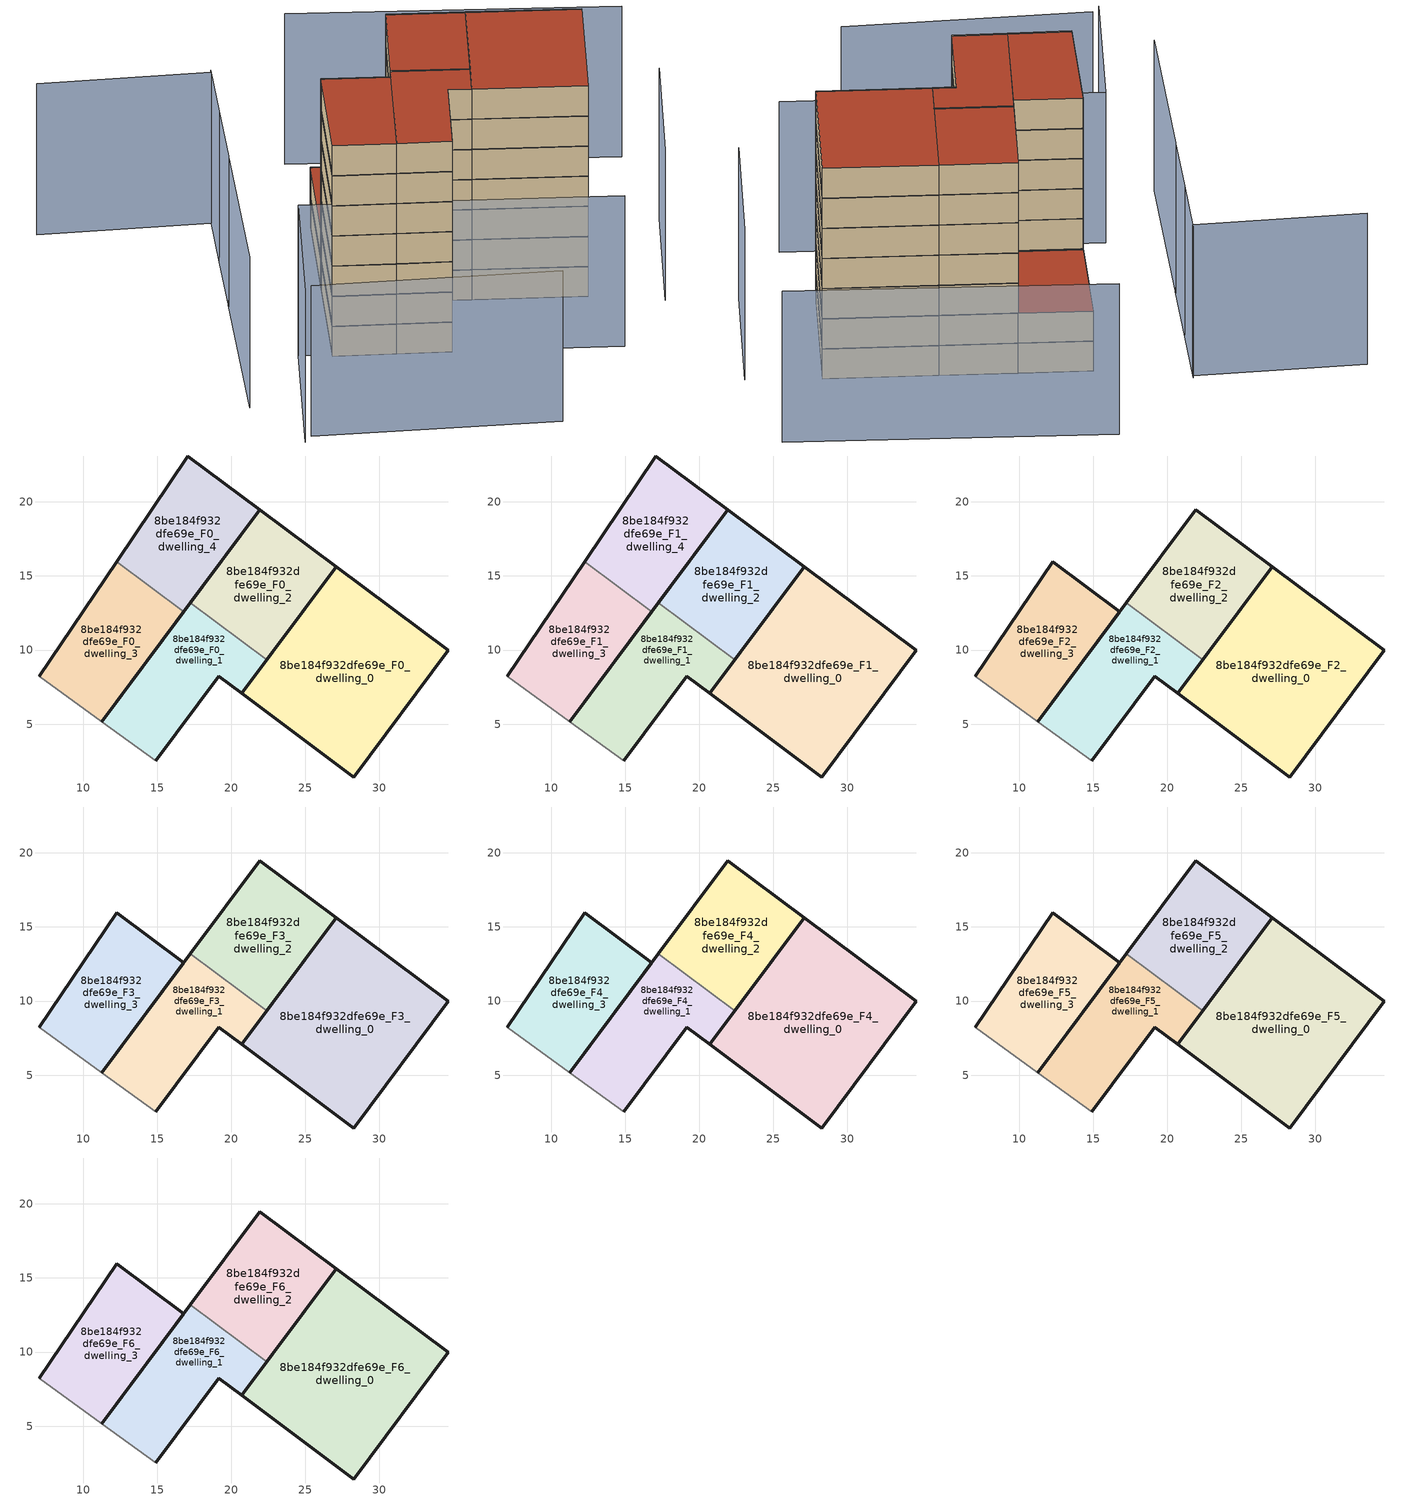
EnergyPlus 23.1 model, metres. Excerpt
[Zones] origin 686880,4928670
8be184f932dfe69e_F0_dwelling_0
 floor ground (EU_floor_Construction): 28.26,1.43 34.64,9.99 27.08,15.63 20.7,7.07 z0
 wall outside (EU_wall_Construction): 27.08,15.63 34.64,9.99 28.26,1.43 20.7,7.07 27.08,15.63 z0:3
8be184f932dfe69e_F0_dwelling_1
 floor ground (EU_floor_Construction): 20.7,7.07 22.4,9.35 17.24,13.2 11.27,5.17 14.91,2.54 19.15,8.23 z0
 wall outside (EU_wall_Construction): 11.27,5.17 17.24,13.2 / 22.4,9.35 20.7,7.07 19.15,8.23 14.91,2.54 z0:3
 wall adiabatic (EU_wall_Construction): 14.91,2.54 11.27,5.17 z0:3
 wall to 8be184f932dfe69e_F0_dwelling_2 (EU_wall_Construction): 17.24,13.2 22.4,9.35 z0:3
8be184f932dfe69e_F0_dwelling_2
 floor ground (EU_floor_Construction): 22.4,9.35 27.08,15.63 21.92,19.47 17.24,13.2 z0
 wall outside (EU_wall_Construction): 17.24,13.2 21.92,19.47 27.08,15.63 22.4,9.35 z0:3
8be184f932dfe69e_F0_dwelling_3
 floor ground (EU_floor_Construction): 11.27,5.17 16.79,12.58 12.26,15.96 7.06,8.22 z0
 wall outside (EU_wall_Construction): 16.79,12.58 11.27,5.17 / 7.06,8.22 12.26,15.96 z0:3
 wall to 8be184f932dfe69e_F0_dwelling_4 (EU_wall_Construction): 12.26,15.96 16.79,12.58 z0:3
 wall adiabatic (EU_wall_Construction): 11.27,5.17 7.06,8.22 z0:3
8be184f932dfe69e_F0_dwelling_4
 floor ground (EU_floor_Construction): 16.79,12.58 21.92,19.47 17.06,23.1 12.26,15.96 z0
 wall outside (EU_wall_Construction): 12.26,15.96 17.06,23.1 21.92,19.47 16.79,12.58 z0:3
8be184f932dfe69e_F1_dwelling_0
 floor to 8be184f932dfe69e_F0_dwelling_0 (EU_floor_Construction): 28.26,1.43 34.64,9.99 27.08,15.63 20.7,7.07 z3
 wall outside (EU_wall_Construction): 27.08,15.63 34.64,9.99 28.26,1.43 20.7,7.07 27.08,15.63 z3:6
8be184f932dfe69e_F1_dwelling_1
 floor to 8be184f932dfe69e_F0_dwelling_1 (EU_floor_Construction): 20.7,7.07 22.4,9.35 17.24,13.2 11.27,5.17 14.91,2.54 19.15,8.23 z3
 wall outside (EU_wall_Construction): 11.27,5.17 17.24,13.2 / 22.4,9.35 20.7,7.07 19.15,8.23 14.91,2.54 z3:6
 wall adiabatic (EU_wall_Construction): 14.91,2.54 11.27,5.17 z3:6
 wall to 8be184f932dfe69e_F1_dwelling_2 (EU_wall_Construction): 17.24,13.2 22.4,9.35 z3:6
8be184f932dfe69e_F1_dwelling_2
 floor to 8be184f932dfe69e_F0_dwelling_2 (EU_floor_Construction): 22.4,9.35 27.08,15.63 21.92,19.47 17.24,13.2 z3
 wall outside (EU_wall_Construction): 17.24,13.2 21.92,19.47 27.08,15.63 22.4,9.35 z3:6
8be184f932dfe69e_F1_dwelling_3
 floor to 8be184f932dfe69e_F0_dwelling_3 (EU_floor_Construction): 11.27,5.17 16.79,12.58 12.26,15.96 7.06,8.22 z3
 wall outside (EU_wall_Construction): 16.79,12.58 11.27,5.17 / 7.06,8.22 12.26,15.96 z3:6
 wall to 8be184f932dfe69e_F1_dwelling_4 (EU_wall_Construction): 12.26,15.96 16.79,12.58 z3:6
 wall adiabatic (EU_wall_Construction): 11.27,5.17 7.06,8.22 z3:6
8be184f932dfe69e_F1_dwelling_4
 floor to 8be184f932dfe69e_F0_dwelling_4 (EU_floor_Construction): 16.79,12.58 21.92,19.47 17.06,23.1 12.26,15.96 z3
 wall outside (EU_wall_Construction): 12.26,15.96 17.06,23.1 21.92,19.47 16.79,12.58 z3:6
 roof outside (EU_roof_Construction): 21.92,19.47 16.79,12.58 12.26,15.96 17.06,23.1 z6
8be184f932dfe69e_F2_dwelling_0
 floor to 8be184f932dfe69e_F1_dwelling_0 (EU_floor_Construction): 28.26,1.43 34.64,9.99 27.08,15.63 20.7,7.07 z6
 wall outside (EU_wall_Construction): 27.08,15.63 34.64,9.99 28.26,1.43 20.7,7.07 27.08,15.63 z6:9
8be184f932dfe69e_F2_dwelling_1
 floor to 8be184f932dfe69e_F1_dwelling_1 (EU_floor_Construction): 20.7,7.07 22.4,9.35 17.24,13.2 11.27,5.17 14.91,2.54 19.15,8.23 z6
 wall outside (EU_wall_Construction): 11.27,5.17 17.24,13.2 / 22.4,9.35 20.7,7.07 19.15,8.23 14.91,2.54 z6:9
 wall adiabatic (EU_wall_Construction): 14.91,2.54 11.27,5.17 z6:9
 wall to 8be184f932dfe69e_F2_dwelling_2 (EU_wall_Construction): 17.24,13.2 22.4,9.35 z6:9
8be184f932dfe69e_F2_dwelling_2
 floor to 8be184f932dfe69e_F1_dwelling_2 (EU_floor_Construction): 22.4,9.35 27.08,15.63 21.92,19.47 17.24,13.2 z6
 wall outside (EU_wall_Construction): 17.24,13.2 21.92,19.47 27.08,15.63 22.4,9.35 z6:9
8be184f932dfe69e_F2_dwelling_3
 floor to 8be184f932dfe69e_F1_dwelling_3 (EU_floor_Construction): 11.27,5.17 16.79,12.58 12.26,15.96 7.06,8.22 z6
 wall outside (EU_wall_Construction): 7.06,8.22 12.26,15.96 16.79,12.58 11.27,5.17 z6:9
 wall adiabatic (EU_wall_Construction): 11.27,5.17 7.06,8.22 z6:9
8be184f932dfe69e_F3_dwelling_0
 floor to 8be184f932dfe69e_F2_dwelling_0 (EU_floor_Construction): 28.26,1.43 34.64,9.99 27.08,15.63 20.7,7.07 z9
 wall outside (EU_wall_Construction): 27.08,15.63 34.64,9.99 28.26,1.43 20.7,7.07 27.08,15.63 z9:12
8be184f932dfe69e_F3_dwelling_1
 floor to 8be184f932dfe69e_F2_dwelling_1 (EU_floor_Construction): 20.7,7.07 22.4,9.35 17.24,13.2 11.27,5.17 14.91,2.54 19.15,8.23 z9
 wall outside (EU_wall_Construction): 11.27,5.17 17.24,13.2 / 22.4,9.35 20.7,7.07 19.15,8.23 14.91,2.54 z9:12
 wall adiabatic (EU_wall_Construction): 14.91,2.54 11.27,5.17 z9:12
 wall to 8be184f932dfe69e_F3_dwelling_2 (EU_wall_Construction): 17.24,13.2 22.4,9.35 z9:12
8be184f932dfe69e_F3_dwelling_2
 floor to 8be184f932dfe69e_F2_dwelling_2 (EU_floor_Construction): 22.4,9.35 27.08,15.63 21.92,19.47 17.24,13.2 z9
 wall outside (EU_wall_Construction): 17.24,13.2 21.92,19.47 27.08,15.63 22.4,9.35 z9:12
8be184f932dfe69e_F3_dwelling_3
 floor to 8be184f932dfe69e_F2_dwelling_3 (EU_floor_Construction): 11.27,5.17 16.79,12.58 12.26,15.96 7.06,8.22 z9
 wall outside (EU_wall_Construction): 7.06,8.22 12.26,15.96 16.79,12.58 11.27,5.17 z9:12
 wall adiabatic (EU_wall_Construction): 11.27,5.17 7.06,8.22 z9:12
8be184f932dfe69e_F4_dwelling_0
 floor to 8be184f932dfe69e_F3_dwelling_0 (EU_floor_Construction): 28.26,1.43 34.64,9.99 27.08,15.63 20.7,7.07 z12
 wall outside (EU_wall_Construction): 27.08,15.63 34.64,9.99 28.26,1.43 20.7,7.07 27.08,15.63 z12:15
8be184f932dfe69e_F4_dwelling_1
 floor to 8be184f932dfe69e_F3_dwelling_1 (EU_floor_Construction): 20.7,7.07 22.4,9.35 17.24,13.2 11.27,5.17 14.91,2.54 19.15,8.23 z12
 wall outside (EU_wall_Construction): 11.27,5.17 17.24,13.2 / 22.4,9.35 20.7,7.07 19.15,8.23 14.91,2.54 z12:15
 wall adiabatic (EU_wall_Construction): 14.91,2.54 11.27,5.17 z12:15
 wall to 8be184f932dfe69e_F4_dwelling_2 (EU_wall_Construction): 17.24,13.2 22.4,9.35 z12:15
8be184f932dfe69e_F4_dwelling_2
 floor to 8be184f932dfe69e_F3_dwelling_2 (EU_floor_Construction): 22.4,9.35 27.08,15.63 21.92,19.47 17.24,13.2 z12
 wall outside (EU_wall_Construction): 17.24,13.2 21.92,19.47 27.08,15.63 22.4,9.35 z12:15
8be184f932dfe69e_F4_dwelling_3
 floor to 8be184f932dfe69e_F3_dwelling_3 (EU_floor_Construction): 11.27,5.17 16.79,12.58 12.26,15.96 7.06,8.22 z12
 wall outside (EU_wall_Construction): 7.06,8.22 12.26,15.96 16.79,12.58 11.27,5.17 z12:15
 wall adiabatic (EU_wall_Construction): 11.27,5.17 7.06,8.22 z12:15
8be184f932dfe69e_F5_dwelling_0
 floor to 8be184f932dfe69e_F4_dwelling_0 (EU_floor_Construction): 28.26,1.43 34.64,9.99 27.08,15.63 20.7,7.07 z15
 wall outside (EU_wall_Construction): 27.08,15.63 34.64,9.99 28.26,1.43 20.7,7.07 27.08,15.63 z15:18
8be184f932dfe69e_F5_dwelling_1
 floor to 8be184f932dfe69e_F4_dwelling_1 (EU_floor_Construction): 20.7,7.07 22.4,9.35 17.24,13.2 11.27,5.17 14.91,2.54 19.15,8.23 z15
 wall outside (EU_wall_Construction): 11.27,5.17 17.24,13.2 / 22.4,9.35 20.7,7.07 19.15,8.23 14.91,2.54 z15:18
 wall adiabatic (EU_wall_Construction): 14.91,2.54 11.27,5.17 z15:18
 wall to 8be184f932dfe69e_F5_dwelling_2 (EU_wall_Construction): 17.24,13.2 22.4,9.35 z15:18
8be184f932dfe69e_F5_dwelling_2
 floor to 8be184f932dfe69e_F4_dwelling_2 (EU_floor_Construction): 22.4,9.35 27.08,15.63 21.92,19.47 17.24,13.2 z15
 wall outside (EU_wall_Construction): 17.24,13.2 21.92,19.47 27.08,15.63 22.4,9.35 z15:18
8be184f932dfe69e_F5_dwelling_3
 floor to 8be184f932dfe69e_F4_dwelling_3 (EU_floor_Construction): 11.27,5.17 16.79,12.58 12.26,15.96 7.06,8.22 z15
 wall outside (EU_wall_Construction): 7.06,8.22 12.26,15.96 16.79,12.58 11.27,5.17 z15:18
 wall adiabatic (EU_wall_Construction): 11.27,5.17 7.06,8.22 z15:18
8be184f932dfe69e_F6_dwelling_0
 floor to 8be184f932dfe69e_F5_dwelling_0 (EU_floor_Construction): 28.26,1.43 34.64,9.99 27.08,15.63 20.7,7.07 z18
 wall outside (EU_wall_Construction): 27.08,15.63 34.64,9.99 28.26,1.43 20.7,7.07 27.08,15.63 z18:21
 roof outside (EU_roof_Construction): 34.64,9.99 28.26,1.43 20.7,7.07 27.08,15.63 z21
8be184f932dfe69e_F6_dwelling_1
 floor to 8be184f932dfe69e_F5_dwelling_1 (EU_floor_Construction): 20.7,7.07 22.4,9.35 17.24,13.2 11.27,5.17 14.91,2.54 19.15,8.23 z18
 wall outside (EU_wall_Construction): 11.27,5.17 17.24,13.2 / 22.4,9.35 20.7,7.07 19.15,8.23 14.91,2.54 z18:21
 wall adiabatic (EU_wall_Construction): 14.91,2.54 11.27,5.17 z18:21
 wall to 8be184f932dfe69e_F6_dwelling_2 (EU_wall_Construction): 17.24,13.2 22.4,9.35 z18:21
 roof outside (EU_roof_Construction): 22.4,9.35 20.7,7.07 19.15,8.23 14.91,2.54 11.27,5.17 17.24,13.2 z21
8be184f932dfe69e_F6_dwelling_2
 floor to 8be184f932dfe69e_F5_dwelling_2 (EU_floor_Construction): 22.4,9.35 27.08,15.63 21.92,19.47 17.24,13.2 z18
 wall outside (EU_wall_Construction): 17.24,13.2 21.92,19.47 27.08,15.63 22.4,9.35 z18:21
 roof outside (EU_roof_Construction): 27.08,15.63 22.4,9.35 17.24,13.2 21.92,19.47 z21
8be184f932dfe69e_F6_dwelling_3
 floor to 8be184f932dfe69e_F5_dwelling_3 (EU_floor_Construction): 11.27,5.17 16.79,12.58 12.26,15.96 7.06,8.22 z18
 wall outside (EU_wall_Construction): 7.06,8.22 12.26,15.96 16.79,12.58 11.27,5.17 z18:21
 wall adiabatic (EU_wall_Construction): 11.27,5.17 7.06,8.22 z18:21
 roof outside (EU_roof_Construction): 16.79,12.58 11.27,5.17 7.06,8.22 12.26,15.96 z21
shading: -1.2,0.87 15.71,-10.49 / 32.72,-2.9 39.52,6.07 / -2.09,0.55 5,10.07 / 5,10.07 26.18,-5.7 / 5.09,19.02 -2.57,7.07 / 11.43,28.92 8.33,24.09 / 8.33,24.09 4.99,18.86 / 42.64,14.59 20.98,31.11 / 11.25,28.65 -0.61,36.4 z0:15
[Building]
EU S2 Campaign: North Axis=0; Terrain=City; Solar Distribution=FullExterior
[Site:Location]
Bologna: Latitude=44.5; Longitude=11.25; Time Zone=1; Elevation=37
[SizingPeriod:WeatherFileDays]
AnnualSizingPeriod: Begin Month=1; Begin Day of Month=1; End Month=12; End Day of Month=31; Day of Week for Start Day=Monday; Use Weather File Daylight Saving Period=No; Use Weather File Rain and Snow Indicators=No
[MATERIAL]
EU_InternalMass_Material: Roughness=MediumRough; Thickness=0.1; Conductivity=1; Density=1800; Specific Heat=900; Thermal Absorptance=0.9; Solar Absorptance=0.7; Visible Absorptance=0.7
[MATERIAL:NOMASS] Roughness=MediumRough; Thermal Absorptance=0.9; Solar Absorptance=0.7; Visible Absorptance=0.7
Name | Thermal Resistance
EU_wall_NoMass | 0.779417
EU_roof_NoMass | 0.435466
EU_floor_NoMass | 0.588222
[CONSTRUCTION]
EU_wall_Construction: EU_wall_NoMass
EU_roof_Construction: EU_roof_NoMass
EU_floor_Construction: EU_floor_NoMass
EU_InternalMass_Construction: EU_InternalMass_Material
[ZONE] Type=1; Multiplier=1; Ceiling Height=autocalculate; Floor Area=autocalculate; Part of Total Floor Area=Yes
Name | Volume
8be184f932dfe69e_F0_dwelling_0; 8be184f932dfe69e_F1_dwelling_0; 8be184f932dfe69e_F2_dwelling_0; 8be184f932dfe69e_F3_dwelling_0; 8be184f932dfe69e_F4_dwelling_0; 8be184f932dfe69e_F5_dwelling_0; 8be184f932dfe69e_F6_dwelling_0 | 301.963
8be184f932dfe69e_F0_dwelling_1; 8be184f932dfe69e_F1_dwelling_1; 8be184f932dfe69e_F2_dwelling_1; 8be184f932dfe69e_F3_dwelling_1; 8be184f932dfe69e_F4_dwelling_1; 8be184f932dfe69e_F5_dwelling_1; 8be184f932dfe69e_F6_dwelling_1 | 150.968
8be184f932dfe69e_F0_dwelling_2; 8be184f932dfe69e_F1_dwelling_2; 8be184f932dfe69e_F2_dwelling_2; 8be184f932dfe69e_F3_dwelling_2; 8be184f932dfe69e_F4_dwelling_2; 8be184f932dfe69e_F5_dwelling_2; 8be184f932dfe69e_F6_dwelling_2 | 150.982
8be184f932dfe69e_F0_dwelling_3; 8be184f932dfe69e_F1_dwelling_3; 8be184f932dfe69e_F2_dwelling_3; 8be184f932dfe69e_F3_dwelling_3; 8be184f932dfe69e_F4_dwelling_3; 8be184f932dfe69e_F5_dwelling_3; 8be184f932dfe69e_F6_dwelling_3 | 150.99
8be184f932dfe69e_F0_dwelling_4; 8be184f932dfe69e_F1_dwelling_4 | 150.974
[INTERNALMASS] Construction=EU_InternalMass_Construction
Name | Zone or ZoneList | Surface Area
8be184f932dfe69e_F0_dwelling_0_EU_InternalMass | 8be184f932dfe69e_F0_dwelling_0 | 100.654
8be184f932dfe69e_F0_dwelling_1_EU_InternalMass | 8be184f932dfe69e_F0_dwelling_1 | 50.3229
8be184f932dfe69e_F0_dwelling_2_EU_InternalMass | 8be184f932dfe69e_F0_dwelling_2 | 50.3272
8be184f932dfe69e_F0_dwelling_3_EU_InternalMass | 8be184f932dfe69e_F0_dwelling_3 | 50.3299
8be184f932dfe69e_F0_dwelling_4_EU_InternalMass | 8be184f932dfe69e_F0_dwelling_4 | 50.3245
8be184f932dfe69e_F1_dwelling_0_EU_InternalMass | 8be184f932dfe69e_F1_dwelling_0 | 100.654
8be184f932dfe69e_F1_dwelling_1_EU_InternalMass | 8be184f932dfe69e_F1_dwelling_1 | 50.3229
8be184f932dfe69e_F1_dwelling_2_EU_InternalMass | 8be184f932dfe69e_F1_dwelling_2 | 50.3272
8be184f932dfe69e_F1_dwelling_3_EU_InternalMass | 8be184f932dfe69e_F1_dwelling_3 | 50.3299
8be184f932dfe69e_F1_dwelling_4_EU_InternalMass | 8be184f932dfe69e_F1_dwelling_4 | 50.3245
8be184f932dfe69e_F2_dwelling_0_EU_InternalMass | 8be184f932dfe69e_F2_dwelling_0 | 75.4914
8be184f932dfe69e_F2_dwelling_1_EU_InternalMass | 8be184f932dfe69e_F2_dwelling_1 | 75.4934
8be184f932dfe69e_F2_dwelling_2_EU_InternalMass | 8be184f932dfe69e_F2_dwelling_2 | 75.4872
8be184f932dfe69e_F2_dwelling_3_EU_InternalMass | 8be184f932dfe69e_F2_dwelling_3 | 75.491
8be184f932dfe69e_F3_dwelling_0_EU_InternalMass | 8be184f932dfe69e_F3_dwelling_0 | 75.4914
8be184f932dfe69e_F3_dwelling_1_EU_InternalMass | 8be184f932dfe69e_F3_dwelling_1 | 75.4934
8be184f932dfe69e_F3_dwelling_2_EU_InternalMass | 8be184f932dfe69e_F3_dwelling_2 | 75.4872
8be184f932dfe69e_F3_dwelling_3_EU_InternalMass | 8be184f932dfe69e_F3_dwelling_3 | 75.491
8be184f932dfe69e_F4_dwelling_0_EU_InternalMass | 8be184f932dfe69e_F4_dwelling_0 | 75.4914
8be184f932dfe69e_F4_dwelling_1_EU_InternalMass | 8be184f932dfe69e_F4_dwelling_1 | 75.4934
8be184f932dfe69e_F4_dwelling_2_EU_InternalMass | 8be184f932dfe69e_F4_dwelling_2 | 75.4872
8be184f932dfe69e_F4_dwelling_3_EU_InternalMass | 8be184f932dfe69e_F4_dwelling_3 | 75.491
8be184f932dfe69e_F5_dwelling_0_EU_InternalMass | 8be184f932dfe69e_F5_dwelling_0 | 75.4914
8be184f932dfe69e_F5_dwelling_1_EU_InternalMass | 8be184f932dfe69e_F5_dwelling_1 | 75.4934
8be184f932dfe69e_F5_dwelling_2_EU_InternalMass | 8be184f932dfe69e_F5_dwelling_2 | 75.4872
8be184f932dfe69e_F5_dwelling_3_EU_InternalMass | 8be184f932dfe69e_F5_dwelling_3 | 75.491
8be184f932dfe69e_F6_dwelling_0_EU_InternalMass | 8be184f932dfe69e_F6_dwelling_0 | 75.4914
8be184f932dfe69e_F6_dwelling_1_EU_InternalMass | 8be184f932dfe69e_F6_dwelling_1 | 75.4934
8be184f932dfe69e_F6_dwelling_2_EU_InternalMass | 8be184f932dfe69e_F6_dwelling_2 | 75.4872
8be184f932dfe69e_F6_dwelling_3_EU_InternalMass | 8be184f932dfe69e_F6_dwelling_3 | 75.491
[OTHEREQUIPMENT] Fuel Type=Electricity; Design Level Calculation Method=Watts/Area; Power per Zone Floor Area=1; Fraction Latent=0; Fraction Radiant=0; Fraction Lost=0; Carbon Dioxide Generation Rate=0; EndUse Subcategory=EU_Step8_InternalGains
Name | Zone or ZoneList or Space or SpaceList | Schedule
EU_Step8_InternalGain_8be184f932dfe69e_F0_dwelling_0_f000 | 8be184f932dfe69e_F0_dwelling_0 | EU_Step8_GainSchedule_8be184f932dfe69e_F0_dwelling_0_f000
EU_Step8_InternalGain_8be184f932dfe69e_F0_dwelling_1_f000 | 8be184f932dfe69e_F0_dwelling_1 | EU_Step8_GainSchedule_8be184f932dfe69e_F0_dwelling_1_f000
EU_Step8_InternalGain_8be184f932dfe69e_F0_dwelling_2_f000 | 8be184f932dfe69e_F0_dwelling_2 | EU_Step8_GainSchedule_8be184f932dfe69e_F0_dwelling_2_f000
EU_Step8_InternalGain_8be184f932dfe69e_F0_dwelling_3_f000 | 8be184f932dfe69e_F0_dwelling_3 | EU_Step8_GainSchedule_8be184f932dfe69e_F0_dwelling_3_f000
EU_Step8_InternalGain_8be184f932dfe69e_F0_dwelling_4_f000 | 8be184f932dfe69e_F0_dwelling_4 | EU_Step8_GainSchedule_8be184f932dfe69e_F0_dwelling_4_f000
EU_Step8_InternalGain_8be184f932dfe69e_F1_dwelling_0_f000 | 8be184f932dfe69e_F1_dwelling_0 | EU_Step8_GainSchedule_8be184f932dfe69e_F1_dwelling_0_f000
EU_Step8_InternalGain_8be184f932dfe69e_F1_dwelling_1_f000 | 8be184f932dfe69e_F1_dwelling_1 | EU_Step8_GainSchedule_8be184f932dfe69e_F1_dwelling_1_f000
EU_Step8_InternalGain_8be184f932dfe69e_F1_dwelling_2_f000 | 8be184f932dfe69e_F1_dwelling_2 | EU_Step8_GainSchedule_8be184f932dfe69e_F1_dwelling_2_f000
EU_Step8_InternalGain_8be184f932dfe69e_F1_dwelling_3_f000 | 8be184f932dfe69e_F1_dwelling_3 | EU_Step8_GainSchedule_8be184f932dfe69e_F1_dwelling_3_f000
EU_Step8_InternalGain_8be184f932dfe69e_F1_dwelling_4_f000 | 8be184f932dfe69e_F1_dwelling_4 | EU_Step8_GainSchedule_8be184f932dfe69e_F1_dwelling_4_f000
EU_Step8_InternalGain_8be184f932dfe69e_F2_dwelling_0_f000 | 8be184f932dfe69e_F2_dwelling_0 | EU_Step8_GainSchedule_8be184f932dfe69e_F2_dwelling_0_f000
EU_Step8_InternalGain_8be184f932dfe69e_F2_dwelling_1_f000 | 8be184f932dfe69e_F2_dwelling_1 | EU_Step8_GainSchedule_8be184f932dfe69e_F2_dwelling_1_f000
EU_Step8_InternalGain_8be184f932dfe69e_F2_dwelling_2_f000 | 8be184f932dfe69e_F2_dwelling_2 | EU_Step8_GainSchedule_8be184f932dfe69e_F2_dwelling_2_f000
EU_Step8_InternalGain_8be184f932dfe69e_F2_dwelling_3_f000 | 8be184f932dfe69e_F2_dwelling_3 | EU_Step8_GainSchedule_8be184f932dfe69e_F2_dwelling_3_f000
EU_Step8_InternalGain_8be184f932dfe69e_F3_dwelling_0_f000 | 8be184f932dfe69e_F3_dwelling_0 | EU_Step8_GainSchedule_8be184f932dfe69e_F3_dwelling_0_f000
EU_Step8_InternalGain_8be184f932dfe69e_F3_dwelling_1_f000 | 8be184f932dfe69e_F3_dwelling_1 | EU_Step8_GainSchedule_8be184f932dfe69e_F3_dwelling_1_f000
EU_Step8_InternalGain_8be184f932dfe69e_F3_dwelling_2_f000 | 8be184f932dfe69e_F3_dwelling_2 | EU_Step8_GainSchedule_8be184f932dfe69e_F3_dwelling_2_f000
EU_Step8_InternalGain_8be184f932dfe69e_F3_dwelling_3_f000 | 8be184f932dfe69e_F3_dwelling_3 | EU_Step8_GainSchedule_8be184f932dfe69e_F3_dwelling_3_f000
EU_Step8_InternalGain_8be184f932dfe69e_F4_dwelling_0_f000 | 8be184f932dfe69e_F4_dwelling_0 | EU_Step8_GainSchedule_8be184f932dfe69e_F4_dwelling_0_f000
EU_Step8_InternalGain_8be184f932dfe69e_F4_dwelling_1_f000 | 8be184f932dfe69e_F4_dwelling_1 | EU_Step8_GainSchedule_8be184f932dfe69e_F4_dwelling_1_f000
EU_Step8_InternalGain_8be184f932dfe69e_F4_dwelling_2_f000 | 8be184f932dfe69e_F4_dwelling_2 | EU_Step8_GainSchedule_8be184f932dfe69e_F4_dwelling_2_f000
EU_Step8_InternalGain_8be184f932dfe69e_F4_dwelling_3_f000 | 8be184f932dfe69e_F4_dwelling_3 | EU_Step8_GainSchedule_8be184f932dfe69e_F4_dwelling_3_f000
EU_Step8_InternalGain_8be184f932dfe69e_F5_dwelling_0_f000 | 8be184f932dfe69e_F5_dwelling_0 | EU_Step8_GainSchedule_8be184f932dfe69e_F5_dwelling_0_f000
EU_Step8_InternalGain_8be184f932dfe69e_F5_dwelling_1_f000 | 8be184f932dfe69e_F5_dwelling_1 | EU_Step8_GainSchedule_8be184f932dfe69e_F5_dwelling_1_f000
EU_Step8_InternalGain_8be184f932dfe69e_F5_dwelling_2_f000 | 8be184f932dfe69e_F5_dwelling_2 | EU_Step8_GainSchedule_8be184f932dfe69e_F5_dwelling_2_f000
EU_Step8_InternalGain_8be184f932dfe69e_F5_dwelling_3_f000 | 8be184f932dfe69e_F5_dwelling_3 | EU_Step8_GainSchedule_8be184f932dfe69e_F5_dwelling_3_f000
EU_Step8_InternalGain_8be184f932dfe69e_F6_dwelling_0_f000 | 8be184f932dfe69e_F6_dwelling_0 | EU_Step8_GainSchedule_8be184f932dfe69e_F6_dwelling_0_f000
EU_Step8_InternalGain_8be184f932dfe69e_F6_dwelling_1_f000 | 8be184f932dfe69e_F6_dwelling_1 | EU_Step8_GainSchedule_8be184f932dfe69e_F6_dwelling_1_f000
EU_Step8_InternalGain_8be184f932dfe69e_F6_dwelling_2_f000 | 8be184f932dfe69e_F6_dwelling_2 | EU_Step8_GainSchedule_8be184f932dfe69e_F6_dwelling_2_f000
EU_Step8_InternalGain_8be184f932dfe69e_F6_dwelling_3_f000 | 8be184f932dfe69e_F6_dwelling_3 | EU_Step8_GainSchedule_8be184f932dfe69e_F6_dwelling_3_f000
[ZONEVENTILATION:DESIGNFLOWRATE] Schedule=EU_AlwaysOn; Design Flow Rate Calculation Method=AirChanges/Hour; Air Changes per Hour=0.712058; Ventilation Type=Natural; Fan Pressure Rise=0; Fan Total Efficiency=1; Constant Term Coefficient=1; Temperature Term Coefficient=0; Velocity Term Coefficient=0; Velocity Squared Term Coefficient=0; Minimum Indoor Temperature=-100; Maximum Indoor Temperature=100; Delta Temperature=-100; Minimum Outdoor Temperature=-100; Maximum Outdoor Temperature=100; Maximum Wind Speed=40
Name | Zone or ZoneList or Space or SpaceList
EU_ConstantAir_8be184f932dfe69e_F0_dwelling_0 | 8be184f932dfe69e_F0_dwelling_0
EU_ConstantAir_8be184f932dfe69e_F0_dwelling_1 | 8be184f932dfe69e_F0_dwelling_1
EU_ConstantAir_8be184f932dfe69e_F0_dwelling_2 | 8be184f932dfe69e_F0_dwelling_2
EU_ConstantAir_8be184f932dfe69e_F0_dwelling_3 | 8be184f932dfe69e_F0_dwelling_3
EU_ConstantAir_8be184f932dfe69e_F0_dwelling_4 | 8be184f932dfe69e_F0_dwelling_4
EU_ConstantAir_8be184f932dfe69e_F1_dwelling_0 | 8be184f932dfe69e_F1_dwelling_0
EU_ConstantAir_8be184f932dfe69e_F1_dwelling_1 | 8be184f932dfe69e_F1_dwelling_1
EU_ConstantAir_8be184f932dfe69e_F1_dwelling_2 | 8be184f932dfe69e_F1_dwelling_2
EU_ConstantAir_8be184f932dfe69e_F1_dwelling_3 | 8be184f932dfe69e_F1_dwelling_3
EU_ConstantAir_8be184f932dfe69e_F1_dwelling_4 | 8be184f932dfe69e_F1_dwelling_4
EU_ConstantAir_8be184f932dfe69e_F2_dwelling_0 | 8be184f932dfe69e_F2_dwelling_0
EU_ConstantAir_8be184f932dfe69e_F2_dwelling_1 | 8be184f932dfe69e_F2_dwelling_1
EU_ConstantAir_8be184f932dfe69e_F2_dwelling_2 | 8be184f932dfe69e_F2_dwelling_2
EU_ConstantAir_8be184f932dfe69e_F2_dwelling_3 | 8be184f932dfe69e_F2_dwelling_3
EU_ConstantAir_8be184f932dfe69e_F3_dwelling_0 | 8be184f932dfe69e_F3_dwelling_0
EU_ConstantAir_8be184f932dfe69e_F3_dwelling_1 | 8be184f932dfe69e_F3_dwelling_1
EU_ConstantAir_8be184f932dfe69e_F3_dwelling_2 | 8be184f932dfe69e_F3_dwelling_2
EU_ConstantAir_8be184f932dfe69e_F3_dwelling_3 | 8be184f932dfe69e_F3_dwelling_3
EU_ConstantAir_8be184f932dfe69e_F4_dwelling_0 | 8be184f932dfe69e_F4_dwelling_0
EU_ConstantAir_8be184f932dfe69e_F4_dwelling_1 | 8be184f932dfe69e_F4_dwelling_1
EU_ConstantAir_8be184f932dfe69e_F4_dwelling_2 | 8be184f932dfe69e_F4_dwelling_2
EU_ConstantAir_8be184f932dfe69e_F4_dwelling_3 | 8be184f932dfe69e_F4_dwelling_3
EU_ConstantAir_8be184f932dfe69e_F5_dwelling_0 | 8be184f932dfe69e_F5_dwelling_0
EU_ConstantAir_8be184f932dfe69e_F5_dwelling_1 | 8be184f932dfe69e_F5_dwelling_1
EU_ConstantAir_8be184f932dfe69e_F5_dwelling_2 | 8be184f932dfe69e_F5_dwelling_2
EU_ConstantAir_8be184f932dfe69e_F5_dwelling_3 | 8be184f932dfe69e_F5_dwelling_3
EU_ConstantAir_8be184f932dfe69e_F6_dwelling_0 | 8be184f932dfe69e_F6_dwelling_0
EU_ConstantAir_8be184f932dfe69e_F6_dwelling_1 | 8be184f932dfe69e_F6_dwelling_1
EU_ConstantAir_8be184f932dfe69e_F6_dwelling_2 | 8be184f932dfe69e_F6_dwelling_2
EU_ConstantAir_8be184f932dfe69e_F6_dwelling_3 | 8be184f932dfe69e_F6_dwelling_3
[HVACTEMPLATE:THERMOSTAT] Constant Heating Setpoint=20; Constant Cooling Setpoint=50
EU_HeatOnly_8be184f932dfe69e_F0_dwelling_0; EU_HeatOnly_8be184f932dfe69e_F0_dwelling_1; EU_HeatOnly_8be184f932dfe69e_F0_dwelling_2; EU_HeatOnly_8be184f932dfe69e_F0_dwelling_3; EU_HeatOnly_8be184f932dfe69e_F0_dwelling_4; EU_HeatOnly_8be184f932dfe69e_F1_dwelling_0; EU_HeatOnly_8be184f932dfe69e_F1_dwelling_1; EU_HeatOnly_8be184f932dfe69e_F1_dwelling_2; EU_HeatOnly_8be184f932dfe69e_F1_dwelling_3; EU_HeatOnly_8be184f932dfe69e_F1_dwelling_4; EU_HeatOnly_8be184f932dfe69e_F2_dwelling_0; EU_HeatOnly_8be184f932dfe69e_F2_dwelling_1; EU_HeatOnly_8be184f932dfe69e_F2_dwelling_2; EU_HeatOnly_8be184f932dfe69e_F2_dwelling_3; EU_HeatOnly_8be184f932dfe69e_F3_dwelling_0; EU_HeatOnly_8be184f932dfe69e_F3_dwelling_1; EU_HeatOnly_8be184f932dfe69e_F3_dwelling_2; EU_HeatOnly_8be184f932dfe69e_F3_dwelling_3; EU_HeatOnly_8be184f932dfe69e_F4_dwelling_0; EU_HeatOnly_8be184f932dfe69e_F4_dwelling_1; EU_HeatOnly_8be184f932dfe69e_F4_dwelling_2; EU_HeatOnly_8be184f932dfe69e_F4_dwelling_3; EU_HeatOnly_8be184f932dfe69e_F5_dwelling_0; EU_HeatOnly_8be184f932dfe69e_F5_dwelling_1; EU_HeatOnly_8be184f932dfe69e_F5_dwelling_2; EU_HeatOnly_8be184f932dfe69e_F5_dwelling_3; EU_HeatOnly_8be184f932dfe69e_F6_dwelling_0; EU_HeatOnly_8be184f932dfe69e_F6_dwelling_1; EU_HeatOnly_8be184f932dfe69e_F6_dwelling_2; EU_HeatOnly_8be184f932dfe69e_F6_dwelling_3
[HVACTEMPLATE:ZONE:IDEALLOADSAIRSYSTEM] System Availability Schedule=EU_AlwaysOn; Maximum Heating Supply Air Temperature=50; Minimum Cooling Supply Air Temperature=13; Maximum Heating Supply Air Humidity Ratio=0.0156; Minimum Cooling Supply Air Humidity Ratio=0.0077; Heating Limit=NoLimit; Cooling Limit=NoLimit; Heating Availability Schedule=EU_AlwaysOn; Cooling Availability Schedule=EU_CoolingOff; Dehumidification Control Type=ConstantSensibleHeatRatio; Cooling Sensible Heat Ratio=0.7; Dehumidification Setpoint=60; Humidification Control Type=None; Humidification Setpoint=30; Outdoor Air Method=None; Outdoor Air Flow Rate per Person=0.00944; Outdoor Air Flow Rate per Zone Floor Area=0; Outdoor Air Flow Rate per Zone=0; Demand Controlled Ventilation Type=None; Outdoor Air Economizer Type=NoEconomizer; Heat Recovery Type=None; Sensible Heat Recovery Effectiveness=0.7; Latent Heat Recovery Effectiveness=0.65
Name | Template Thermostat
8be184f932dfe69e_F0_dwelling_0 | EU_HeatOnly_8be184f932dfe69e_F0_dwelling_0
8be184f932dfe69e_F0_dwelling_1 | EU_HeatOnly_8be184f932dfe69e_F0_dwelling_1
8be184f932dfe69e_F0_dwelling_2 | EU_HeatOnly_8be184f932dfe69e_F0_dwelling_2
8be184f932dfe69e_F0_dwelling_3 | EU_HeatOnly_8be184f932dfe69e_F0_dwelling_3
8be184f932dfe69e_F0_dwelling_4 | EU_HeatOnly_8be184f932dfe69e_F0_dwelling_4
8be184f932dfe69e_F1_dwelling_0 | EU_HeatOnly_8be184f932dfe69e_F1_dwelling_0
8be184f932dfe69e_F1_dwelling_1 | EU_HeatOnly_8be184f932dfe69e_F1_dwelling_1
8be184f932dfe69e_F1_dwelling_2 | EU_HeatOnly_8be184f932dfe69e_F1_dwelling_2
8be184f932dfe69e_F1_dwelling_3 | EU_HeatOnly_8be184f932dfe69e_F1_dwelling_3
8be184f932dfe69e_F1_dwelling_4 | EU_HeatOnly_8be184f932dfe69e_F1_dwelling_4
8be184f932dfe69e_F2_dwelling_0 | EU_HeatOnly_8be184f932dfe69e_F2_dwelling_0
8be184f932dfe69e_F2_dwelling_1 | EU_HeatOnly_8be184f932dfe69e_F2_dwelling_1
8be184f932dfe69e_F2_dwelling_2 | EU_HeatOnly_8be184f932dfe69e_F2_dwelling_2
8be184f932dfe69e_F2_dwelling_3 | EU_HeatOnly_8be184f932dfe69e_F2_dwelling_3
8be184f932dfe69e_F3_dwelling_0 | EU_HeatOnly_8be184f932dfe69e_F3_dwelling_0
8be184f932dfe69e_F3_dwelling_1 | EU_HeatOnly_8be184f932dfe69e_F3_dwelling_1
8be184f932dfe69e_F3_dwelling_2 | EU_HeatOnly_8be184f932dfe69e_F3_dwelling_2
8be184f932dfe69e_F3_dwelling_3 | EU_HeatOnly_8be184f932dfe69e_F3_dwelling_3
8be184f932dfe69e_F4_dwelling_0 | EU_HeatOnly_8be184f932dfe69e_F4_dwelling_0
8be184f932dfe69e_F4_dwelling_1 | EU_HeatOnly_8be184f932dfe69e_F4_dwelling_1
8be184f932dfe69e_F4_dwelling_2 | EU_HeatOnly_8be184f932dfe69e_F4_dwelling_2
8be184f932dfe69e_F4_dwelling_3 | EU_HeatOnly_8be184f932dfe69e_F4_dwelling_3
8be184f932dfe69e_F5_dwelling_0 | EU_HeatOnly_8be184f932dfe69e_F5_dwelling_0
8be184f932dfe69e_F5_dwelling_1 | EU_HeatOnly_8be184f932dfe69e_F5_dwelling_1
8be184f932dfe69e_F5_dwelling_2 | EU_HeatOnly_8be184f932dfe69e_F5_dwelling_2
8be184f932dfe69e_F5_dwelling_3 | EU_HeatOnly_8be184f932dfe69e_F5_dwelling_3
8be184f932dfe69e_F6_dwelling_0 | EU_HeatOnly_8be184f932dfe69e_F6_dwelling_0
8be184f932dfe69e_F6_dwelling_1 | EU_HeatOnly_8be184f932dfe69e_F6_dwelling_1
8be184f932dfe69e_F6_dwelling_2 | EU_HeatOnly_8be184f932dfe69e_F6_dwelling_2
8be184f932dfe69e_F6_dwelling_3 | EU_HeatOnly_8be184f932dfe69e_F6_dwelling_3
[SIZING:ZONE] Zone Cooling Design Supply Air Temperature Input Method=SupplyAirTemperature; Zone Cooling Design Supply Air Temperature=13; Zone Heating Design Supply Air Temperature Input Method=SupplyAirTemperature; Zone Heating Design Supply Air Temperature=50; Zone Cooling Design Supply Air Humidity Ratio=0.008; Zone Heating Design Supply Air Humidity Ratio=0.008; Cooling Design Air Flow Method=DesignDay; Cooling Design Air Flow Rate=0; Cooling Minimum Air Flow per Zone Floor Area=0.000762; Cooling Minimum Air Flow=0; Cooling Minimum Air Flow Fraction=0.2; Heating Design Air Flow Method=DesignDay; Heating Design Air Flow Rate=0; Heating Maximum Air Flow per Zone Floor Area=0.002032; Heating Maximum Air Flow=0.141576; Heating Maximum Air Flow Fraction=0.3; Account for Dedicated Outdoor Air System=No; Dedicated Outdoor Air System Control Strategy=NeutralSupplyAir; Dedicated Outdoor Air Low Setpoint Temperature for Design=autosize; Dedicated Outdoor Air High Setpoint Temperature for Design=autosize; Zone Load Sizing Method=Sensible Load Only No Latent Load; Zone Latent Cooling Design Supply Air Humidity Ratio Input Method=HumidityRatioDifference; Zone Cooling Design Supply Air Humidity Ratio Difference=0.005; Zone Latent Heating Design Supply Air Humidity Ratio Input Method=HumidityRatioDifference; Zone Humidification Design Supply Air Humidity Ratio Difference=0.005
8be184f932dfe69e_F0_dwelling_0; 8be184f932dfe69e_F0_dwelling_1; 8be184f932dfe69e_F0_dwelling_2; 8be184f932dfe69e_F0_dwelling_3; 8be184f932dfe69e_F0_dwelling_4; 8be184f932dfe69e_F1_dwelling_0; 8be184f932dfe69e_F1_dwelling_1; 8be184f932dfe69e_F1_dwelling_2; 8be184f932dfe69e_F1_dwelling_3; 8be184f932dfe69e_F1_dwelling_4; 8be184f932dfe69e_F2_dwelling_0; 8be184f932dfe69e_F2_dwelling_1; 8be184f932dfe69e_F2_dwelling_2; 8be184f932dfe69e_F2_dwelling_3; 8be184f932dfe69e_F3_dwelling_0; 8be184f932dfe69e_F3_dwelling_1; 8be184f932dfe69e_F3_dwelling_2; 8be184f932dfe69e_F3_dwelling_3; 8be184f932dfe69e_F4_dwelling_0; 8be184f932dfe69e_F4_dwelling_1; 8be184f932dfe69e_F4_dwelling_2; 8be184f932dfe69e_F4_dwelling_3; 8be184f932dfe69e_F5_dwelling_0; 8be184f932dfe69e_F5_dwelling_1; 8be184f932dfe69e_F5_dwelling_2; 8be184f932dfe69e_F5_dwelling_3; 8be184f932dfe69e_F6_dwelling_0; 8be184f932dfe69e_F6_dwelling_1; 8be184f932dfe69e_F6_dwelling_2; 8be184f932dfe69e_F6_dwelling_3
[SCHEDULE:CONSTANT]
Name | Hourly Value
EU_AlwaysOn | 1
EU_CoolingOff | 0
[SCHEDULE:FILE] Column Number=1; Rows to Skip at Top=0; Number of Hours of Data=8760; Column Separator=Comma; Interpolate to Timestep=No; Minutes per Item=60; Adjust Schedule for Daylight Savings=Yes
Name | File
EU_Step8_GainSchedule_8be184f932dfe69e_F0_dwelling_0_f000 | ../../schedules/8be184f932dfe69e/8be184f932dfe69e_F0_dwelling_0_f000_gain.csv
EU_Step8_GainSchedule_8be184f932dfe69e_F0_dwelling_1_f000 | ../../schedules/8be184f932dfe69e/8be184f932dfe69e_F0_dwelling_1_f000_gain.csv
EU_Step8_GainSchedule_8be184f932dfe69e_F0_dwelling_2_f000 | ../../schedules/8be184f932dfe69e/8be184f932dfe69e_F0_dwelling_2_f000_gain.csv
EU_Step8_GainSchedule_8be184f932dfe69e_F0_dwelling_3_f000 | ../../schedules/8be184f932dfe69e/8be184f932dfe69e_F0_dwelling_3_f000_gain.csv
EU_Step8_GainSchedule_8be184f932dfe69e_F0_dwelling_4_f000 | ../../schedules/8be184f932dfe69e/8be184f932dfe69e_F0_dwelling_4_f000_gain.csv
EU_Step8_GainSchedule_8be184f932dfe69e_F1_dwelling_0_f000 | ../../schedules/8be184f932dfe69e/8be184f932dfe69e_F1_dwelling_0_f000_gain.csv
EU_Step8_GainSchedule_8be184f932dfe69e_F1_dwelling_1_f000 | ../../schedules/8be184f932dfe69e/8be184f932dfe69e_F1_dwelling_1_f000_gain.csv
EU_Step8_GainSchedule_8be184f932dfe69e_F1_dwelling_2_f000 | ../../schedules/8be184f932dfe69e/8be184f932dfe69e_F1_dwelling_2_f000_gain.csv
EU_Step8_GainSchedule_8be184f932dfe69e_F1_dwelling_3_f000 | ../../schedules/8be184f932dfe69e/8be184f932dfe69e_F1_dwelling_3_f000_gain.csv
EU_Step8_GainSchedule_8be184f932dfe69e_F1_dwelling_4_f000 | ../../schedules/8be184f932dfe69e/8be184f932dfe69e_F1_dwelling_4_f000_gain.csv
EU_Step8_GainSchedule_8be184f932dfe69e_F2_dwelling_0_f000 | ../../schedules/8be184f932dfe69e/8be184f932dfe69e_F2_dwelling_0_f000_gain.csv
EU_Step8_GainSchedule_8be184f932dfe69e_F2_dwelling_1_f000 | ../../schedules/8be184f932dfe69e/8be184f932dfe69e_F2_dwelling_1_f000_gain.csv
EU_Step8_GainSchedule_8be184f932dfe69e_F2_dwelling_2_f000 | ../../schedules/8be184f932dfe69e/8be184f932dfe69e_F2_dwelling_2_f000_gain.csv
EU_Step8_GainSchedule_8be184f932dfe69e_F2_dwelling_3_f000 | ../../schedules/8be184f932dfe69e/8be184f932dfe69e_F2_dwelling_3_f000_gain.csv
EU_Step8_GainSchedule_8be184f932dfe69e_F3_dwelling_0_f000 | ../../schedules/8be184f932dfe69e/8be184f932dfe69e_F3_dwelling_0_f000_gain.csv
EU_Step8_GainSchedule_8be184f932dfe69e_F3_dwelling_1_f000 | ../../schedules/8be184f932dfe69e/8be184f932dfe69e_F3_dwelling_1_f000_gain.csv
EU_Step8_GainSchedule_8be184f932dfe69e_F3_dwelling_2_f000 | ../../schedules/8be184f932dfe69e/8be184f932dfe69e_F3_dwelling_2_f000_gain.csv
EU_Step8_GainSchedule_8be184f932dfe69e_F3_dwelling_3_f000 | ../../schedules/8be184f932dfe69e/8be184f932dfe69e_F3_dwelling_3_f000_gain.csv
EU_Step8_GainSchedule_8be184f932dfe69e_F4_dwelling_0_f000 | ../../schedules/8be184f932dfe69e/8be184f932dfe69e_F4_dwelling_0_f000_gain.csv
EU_Step8_GainSchedule_8be184f932dfe69e_F4_dwelling_1_f000 | ../../schedules/8be184f932dfe69e/8be184f932dfe69e_F4_dwelling_1_f000_gain.csv
EU_Step8_GainSchedule_8be184f932dfe69e_F4_dwelling_2_f000 | ../../schedules/8be184f932dfe69e/8be184f932dfe69e_F4_dwelling_2_f000_gain.csv
EU_Step8_GainSchedule_8be184f932dfe69e_F4_dwelling_3_f000 | ../../schedules/8be184f932dfe69e/8be184f932dfe69e_F4_dwelling_3_f000_gain.csv
EU_Step8_GainSchedule_8be184f932dfe69e_F5_dwelling_0_f000 | ../../schedules/8be184f932dfe69e/8be184f932dfe69e_F5_dwelling_0_f000_gain.csv
EU_Step8_GainSchedule_8be184f932dfe69e_F5_dwelling_1_f000 | ../../schedules/8be184f932dfe69e/8be184f932dfe69e_F5_dwelling_1_f000_gain.csv
EU_Step8_GainSchedule_8be184f932dfe69e_F5_dwelling_2_f000 | ../../schedules/8be184f932dfe69e/8be184f932dfe69e_F5_dwelling_2_f000_gain.csv
EU_Step8_GainSchedule_8be184f932dfe69e_F5_dwelling_3_f000 | ../../schedules/8be184f932dfe69e/8be184f932dfe69e_F5_dwelling_3_f000_gain.csv
EU_Step8_GainSchedule_8be184f932dfe69e_F6_dwelling_0_f000 | ../../schedules/8be184f932dfe69e/8be184f932dfe69e_F6_dwelling_0_f000_gain.csv
EU_Step8_GainSchedule_8be184f932dfe69e_F6_dwelling_1_f000 | ../../schedules/8be184f932dfe69e/8be184f932dfe69e_F6_dwelling_1_f000_gain.csv
EU_Step8_GainSchedule_8be184f932dfe69e_F6_dwelling_2_f000 | ../../schedules/8be184f932dfe69e/8be184f932dfe69e_F6_dwelling_2_f000_gain.csv
EU_Step8_GainSchedule_8be184f932dfe69e_F6_dwelling_3_f000 | ../../schedules/8be184f932dfe69e/8be184f932dfe69e_F6_dwelling_3_f000_gain.csv
